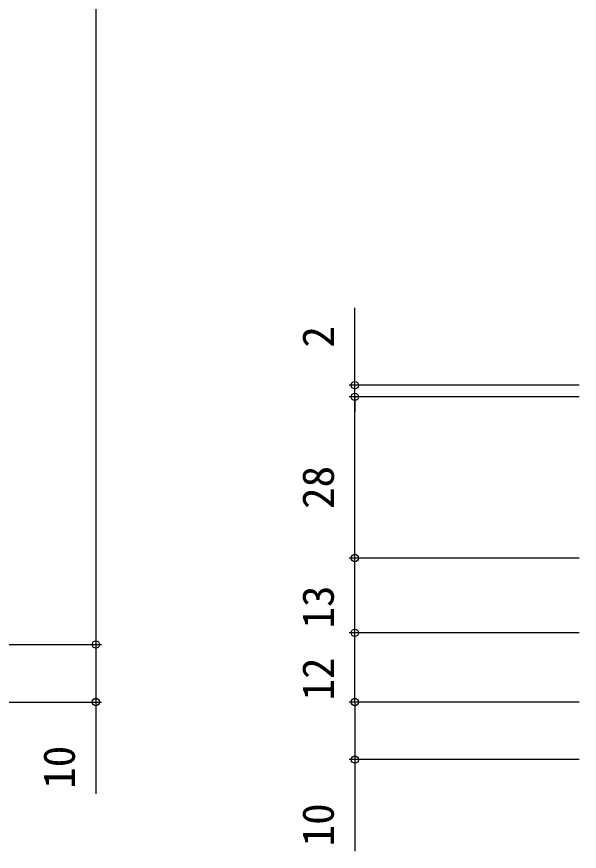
# Model space of a CAD drawing. Units: millimetres, scale not verified. Extents: x -437 to 438, y -681 to 679.
# Drawn here: x -70.5 to 27.2, y -177.1 to -32.2 of the extents above; entities that cross this region are included whole.
import ezdxf
from ezdxf.enums import TextEntityAlignment as Align

# ---------------------------------------------------------------- set-up
doc = ezdxf.new("R2010")
doc.units = ezdxf.units.MM
doc.header["$LTSCALE"] = 4
doc.layers.add('0-7_YKK_D', color=6, linetype='Continuous')
doc.styles.add('ＭＳ ゴシック', font='')
doc.styles.get('ＭＳ ゴシック').set_extended_font_data('MS Gothic')

msp = doc.modelspace()

# ---------------------------------------------------------------- linework, layer by layer
at = {"layer": '0-7_YKK_D'}
for p, q in [((-56.795, 495.8), (-56.795, -141.2)), ((-11.797, -96.197), (-11.797, -82.751)), ((27.204, -96.197), (-12.797, -96.197)), ((-11.797, -98.197), (-11.797, -96.197)), ((27.204, -98.197), (-12.797, -98.197)), ((27.204, -98.197), (-12.797, -98.197)), ((-11.797, -98.197), (-11.797, -100.747)), ((-11.797, -126.197), (-11.797, -98.197)), ((27.204, -126.197), (-12.797, -126.197)), ((27.204, -126.197), (-12.797, -126.197)), ((-11.797, -139.197), (-11.797, -126.197)), ((27.204, -139.197), (-12.797, -139.197)), ((27.204, -139.197), (-12.797, -139.197)), ((-11.797, -151.197), (-11.797, -139.197)), ((-155.797, -141.197), (-55.795, -141.197)), ((-113.795, -141.2), (-55.795, -141.2)), ((-155.797, -151.197), (-55.795, -151.197)), ((27.204, -151.197), (-12.797, -151.197)), ((27.204, -151.197), (-12.797, -151.197)), ((27.204, -161.197), (-12.797, -161.197))]:
    msp.add_line(p, q, dxfattribs=at)
for points in [[(-56.795, -141.197), (-56.795, -151.197), (-56.795, -167.122)], [(-11.797, -151.197), (-11.797, -161.197), (-11.797, -177.122)]]:
    msp.add_lwpolyline(points, dxfattribs=at)
for centre in [(-11.797, -96.197), (-11.797, -98.197), (-11.797, -98.197), (-11.797, -126.197), (-11.797, -126.197), (-11.797, -139.197), (-11.797, -139.197), (-56.795, -141.2), (-56.795, -151.197), (-11.797, -151.197), (-11.797, -151.197), (-11.797, -161.197)]:
    msp.add_circle(centre, 0.637, dxfattribs=at)

# ---------------------------------------------------------------- texts
at = {"layer": '0-7_YKK_D', "style": 'ＭＳ ゴシック'}
for s, p in [('2', (-13.797, -89.651)), ('28', (-13.797, -117.673)), ('13', (-13.797, -138.45)), ('12', (-13.797, -150.95)), ('10', (-58.795, -166.272)), ('10', (-13.797, -176.273))]:
    msp.add_text(s, height=5.499, rotation=90, dxfattribs=at).set_placement(p, align=Align.BOTTOM_LEFT)

doc.saveas('drawing.dxf')
